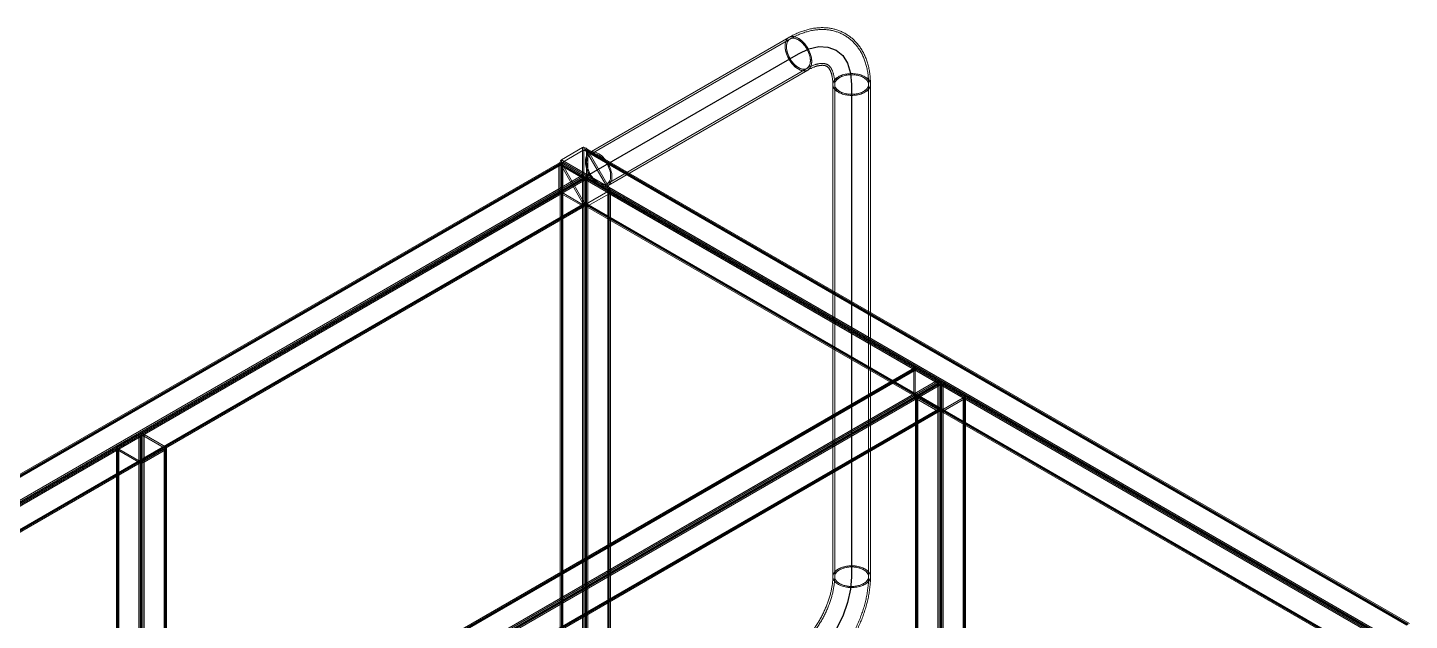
# Model space of a CAD drawing. Header units: millimetres. Extents: x 15 to 415, y 5 to 292.
# Drawn here: x 289.3 to 344.3, y 147.8 to 171.4 of the extents above; entities that cross this region are included whole.
import ezdxf

# ---------------------------------------------------------------- set-up
doc = ezdxf.new("R2010")
doc.units = ezdxf.units.MM

msp = doc.modelspace()

# ---------------------------------------------------------------- linework, layer by layer
at = {"color": 7, "linetype": 'Continuous', "lineweight": 15}
for p, q in [((319.59081, 171.04555), (311.63586, 166.45325)), ((319.62831, 170.98059), (311.67336, 166.3883)), ((312.3483, 165.21913), (320.30326, 169.81143)), ((312.3858, 165.15418), (320.34075, 169.74647)), ((321.3371, 169.171), (321.3371, 149.57402)), ((321.4121, 169.171), (321.4121, 149.57402)), ((322.7621, 149.57402), (322.7621, 169.171)), ((322.8371, 149.57402), (322.8371, 169.171)), ((311.37444, 166.66104), (310.52591, 166.1712)), ((311.42747, 166.56919), (310.57894, 166.07934)), ((344.2549, 147.67955), (311.37444, 166.66104)), ((311.37444, 166.66104), (311.37444, 140.94001)), ((344.20187, 147.64893), (311.42747, 166.56919)), ((311.42747, 166.56919), (311.42747, 140.97063)), ((344.29884, 147.70491), (311.48049, 166.65054)), ((344.22384, 147.66161), (311.4805, 166.56393)), ((344.20187, 147.64892), (311.53354, 166.50795)), ((312.38206, 165.03825), (311.53354, 166.50795)), ((311.53354, 166.50795), (311.53354, 141.03187)), ((344.2549, 147.67953), (311.58657, 166.53856)), ((312.4351, 165.06887), (311.58657, 166.53856)), ((311.58657, 166.53856), (311.58657, 141.06249)), ((310.41984, 165.98749), (276.12516, 146.18959)), ((310.45091, 166.05616), (276.15624, 146.25827)), ((310.47288, 165.95687), (276.1782, 146.15897)), ((310.48841, 165.99121), (276.19373, 146.19331)), ((310.52591, 166.04874), (276.23123, 146.25084)), ((310.52591, 165.9875), (276.23123, 146.1896)), ((310.41984, 165.98749), (310.41984, 165.00764)), ((310.47288, 165.95687), (310.47288, 164.97702)), ((310.48197, 166.07409), (310.48197, 140.4248)), ((343.40637, 147.18971), (310.52591, 166.1712)), ((310.52591, 166.1712), (310.52591, 140.45016)), ((311.37444, 165.55889), (310.52591, 166.04874)), ((311.37444, 165.49765), (310.52591, 165.9875)), ((343.19424, 147.06723), (310.52591, 165.92625)), ((310.52591, 165.92625), (311.37444, 164.45656)), ((310.52591, 165.92625), (310.52591, 140.45018)), ((310.55697, 166.03079), (310.55697, 140.46811)), ((343.35334, 147.15908), (310.57894, 166.07934)), ((310.57894, 166.07934), (310.57894, 140.48079)), ((343.24727, 147.09784), (310.57894, 165.95687)), ((310.57894, 165.95687), (311.42747, 164.48718)), ((310.57894, 165.95687), (310.57894, 140.4808)), ((311.37444, 165.55889), (277.07976, 145.76099)), ((311.37444, 165.49765), (277.07976, 145.69975)), ((311.42747, 165.40579), (277.13279, 145.6079)), ((311.4805, 165.37518), (277.18582, 145.57728)), ((311.42747, 164.42595), (311.42747, 165.40579)), ((311.4805, 164.39533), (311.4805, 165.37518)), ((310.41984, 165.00764), (276.12516, 145.20974)), ((310.47288, 164.97702), (276.1782, 145.17912)), ((310.52591, 164.88517), (276.23123, 145.08727)), ((310.52591, 164.82392), (276.23123, 145.02603)), ((310.52591, 164.88517), (311.37444, 164.39532)), ((310.52591, 164.82392), (311.37444, 164.33408)), ((311.53354, 164.42594), (312.38206, 164.91578)), ((311.58657, 164.33408), (312.4351, 164.82392)), ((343.35334, 147.15891), (312.38206, 165.03825)), ((312.38206, 165.03825), (312.38206, 141.52188)), ((343.24727, 147.09767), (312.38206, 164.91578)), ((312.38206, 164.91578), (312.38206, 141.52189)), ((312.40403, 141.53456), (312.40403, 164.96433)), ((343.40637, 147.18953), (312.4351, 165.06887)), ((312.4351, 165.06887), (312.4351, 141.55249)), ((343.19424, 147.06705), (312.4351, 164.82392)), ((312.4351, 164.82392), (312.4351, 141.55251)), ((312.47903, 141.57787), (312.47903, 164.92103)), ((311.37444, 164.39532), (277.07976, 144.59742)), ((311.37444, 164.33408), (277.07976, 144.53618)), ((277.11725, 144.59371), (311.41193, 164.39161)), ((311.42747, 164.42595), (277.13279, 144.62805)), ((277.15475, 144.52876), (311.44943, 164.32665)), ((311.4805, 164.39533), (277.18582, 144.59743)), ((342.34571, 146.57722), (311.37444, 164.45656)), ((311.37444, 164.45656), (311.37444, 140.94019)), ((342.39875, 146.60784), (311.42747, 164.48718)), ((311.42747, 164.48718), (311.42747, 140.9708)), ((311.48051, 164.43119), (342.37678, 146.59515)), ((311.48051, 164.34458), (342.30178, 146.55185)), ((342.39875, 146.60783), (311.53354, 164.42594)), ((311.53354, 164.42594), (311.53354, 141.03204)), ((342.34571, 146.5772), (311.58657, 164.33408)), ((311.58657, 164.33408), (311.58657, 141.06267)), ((324.56198, 157.8234), (290.2673, 138.02551)), ((324.59305, 157.89208), (290.29837, 138.09418)), ((324.61501, 157.79279), (290.32033, 137.99489)), ((324.63055, 157.82713), (290.33587, 138.02923)), ((324.66804, 157.88465), (290.37336, 138.08676)), ((324.66804, 157.82341), (290.37336, 138.02552)), ((325.51657, 157.39481), (291.22189, 137.59691)), ((324.56198, 157.8234), (324.56198, 156.84356)), ((324.61501, 157.79279), (324.61501, 156.81294)), ((325.51657, 157.39481), (324.66804, 157.88465)), ((325.51657, 157.33357), (324.66804, 157.82341)), ((324.56198, 156.84356), (290.2673, 137.04566)), ((325.51657, 157.33357), (291.22189, 137.53567)), ((325.5696, 157.24171), (291.27493, 137.44382)), ((325.62264, 157.2111), (291.32796, 137.4132)), ((325.51657, 157.27215), (324.66804, 156.7823)), ((324.72108, 156.75169), (325.5696, 157.24153)), ((325.51657, 157.27215), (325.51657, 134.00074)), ((325.5696, 156.26186), (325.5696, 157.24171)), ((325.5696, 157.24153), (325.5696, 133.97012)), ((325.62264, 156.23125), (325.62264, 157.2111)), ((325.67567, 157.24153), (326.5242, 156.75169)), ((325.67567, 157.24153), (325.67567, 133.97012)), ((325.7287, 157.27215), (326.57723, 156.7823)), ((325.7287, 157.27215), (325.7287, 134.00074)), ((324.61501, 156.81294), (290.32033, 137.01504)), ((324.66804, 156.72108), (290.37336, 136.92319)), ((324.66804, 156.65984), (290.37336, 136.86195)), ((324.62411, 156.72107), (324.62411, 133.44966)), ((324.66804, 156.7823), (324.66804, 133.51089)), ((324.66804, 156.72108), (325.51657, 156.23124)), ((325.51657, 156.17), (324.66804, 156.65984)), ((324.66804, 156.65984), (324.66804, 133.38843)), ((324.69911, 156.72107), (324.69911, 133.44966)), ((324.72108, 156.75169), (324.72108, 133.48028)), ((324.72108, 156.69046), (324.72108, 133.41905)), ((325.5696, 156.20061), (324.72108, 156.69046)), ((326.5242, 156.69046), (325.67567, 156.20061)), ((326.57723, 156.65984), (325.7287, 156.17)), ((326.5242, 156.75169), (326.5242, 133.48028)), ((326.5242, 156.69046), (326.5242, 133.41905)), ((326.54617, 133.44966), (326.54617, 156.72107)), ((326.57723, 156.7823), (326.57723, 133.51089)), ((326.57723, 156.65984), (326.57723, 133.38843)), ((326.62117, 133.44966), (326.62117, 156.72107)), ((325.51657, 156.23124), (291.22189, 136.43334)), ((325.51657, 156.17), (291.22189, 136.3721)), ((291.25939, 136.42963), (325.55407, 156.22753)), ((325.5696, 156.26186), (291.27493, 136.46397)), ((291.29689, 136.36468), (325.59157, 156.16257)), ((325.62264, 156.23125), (291.32796, 136.43335)), ((325.51657, 156.17), (325.51657, 132.89859)), ((325.5696, 156.20061), (325.5696, 132.9292)), ((325.67567, 156.20061), (325.67567, 132.9292)), ((325.7287, 156.17), (325.7287, 132.89859)), ((293.69677, 155.23113), (292.84824, 154.74128)), ((292.90127, 154.71067), (293.7498, 155.20051)), ((293.69677, 155.23113), (293.69677, 131.95972)), ((293.7498, 155.20051), (293.7498, 131.9291)), ((293.85587, 155.20051), (293.85587, 131.9291)), ((293.85587, 155.20051), (294.70439, 154.71067)), ((293.9089, 155.23113), (293.9089, 131.95972)), ((293.9089, 155.23113), (294.75743, 154.74128)), ((292.8043, 154.68005), (292.8043, 131.40864)), ((292.84824, 154.74128), (292.84824, 131.46987)), ((292.8793, 154.68005), (292.8793, 131.40864)), ((292.90127, 154.71067), (292.90127, 131.43926)), ((293.7498, 154.15959), (292.90127, 154.64944)), ((292.90127, 154.64944), (292.90127, 131.37803)), ((294.70439, 154.64944), (293.85587, 154.15959)), ((294.70439, 154.71067), (294.70439, 131.43926)), ((294.70439, 154.64944), (294.70439, 131.37803)), ((294.72636, 131.40864), (294.72636, 154.68005)), ((294.75743, 154.74128), (294.75743, 131.46987)), ((294.80136, 131.40864), (294.80136, 154.68005)), ((293.69677, 154.12898), (292.84824, 154.61882)), ((292.84824, 154.61882), (292.84824, 131.34741)), ((293.69677, 154.12898), (293.69677, 130.85757)), ((293.7498, 154.15959), (293.7498, 130.88818)), ((293.85587, 154.15959), (293.85587, 130.88818)), ((294.75743, 154.61882), (293.9089, 154.12898)), ((293.9089, 154.12898), (293.9089, 130.85757)), ((294.75743, 154.61882), (294.75743, 131.34741))]:
    msp.add_line(p, q, dxfattribs=at)
at = {"color": 7, "linetype": 'Continuous'}
for p, q in [((311.4805, 165.49756), (319.96578, 170.39601)), ((322.0871, 169.171), (322.0871, 149.57402)), ((276.12516, 145.08736), (311.4805, 165.49756)), ((311.4805, 165.49756), (311.4805, 141.00134)), ((343.30031, 147.12838), (311.4805, 165.49756)), ((290.2673, 136.92328), (325.62264, 157.33348)), ((325.62264, 157.33348), (325.62264, 132.83726)), ((293.80283, 130.79624), (293.80283, 155.29246))]:
    msp.add_line(p, q, dxfattribs=at)
at = {"color": 7, "linetype": 'Continuous', "lineweight": 15, "flags": 128}
for points in [[(319.43545, 170.70216), (319.4368, 170.74507), (319.44085, 170.7862), (319.44757, 170.82534), (319.45694, 170.8623), (319.46889, 170.89687), (319.48338, 170.9289), (319.50032, 170.95821), (319.51964, 170.98465), (319.54123, 171.0081), (319.56499, 171.02843), (319.59078, 171.04553), (319.61849, 171.05932), (319.64797, 171.06974), (319.67907, 171.07672), (319.71162, 171.08023), (319.74548, 171.08025), (319.78045, 171.07679), (319.81637, 171.06986), (319.85305, 171.0595), (319.89031, 171.04575), (319.92795, 171.0287), (319.96578, 171.00842), (320.00362, 170.98501), (320.04126, 170.95861), (320.07851, 170.92934), (320.11519, 170.89736), (320.15111, 170.86281), (320.18609, 170.82589), (320.21994, 170.78678), (320.2525, 170.74568), (320.2836, 170.70279), (320.31308, 170.65835), (320.34078, 170.61256), (320.36658, 170.56567), (320.39033, 170.51792), (320.41193, 170.46955), (320.43124, 170.4208), (320.44819, 170.37193), (320.46268, 170.32317), (320.47463, 170.27479), (320.48399, 170.22703), (320.49072, 170.18013), (320.49476, 170.13433), (320.49611, 170.08986), (320.49476, 170.04695), (320.49072, 170.00582), (320.48399, 169.96668), (320.47463, 169.92972), (320.46268, 169.89515), (320.44819, 169.86312), (320.43124, 169.83381), (320.41193, 169.80737), (320.39033, 169.78392), (320.36658, 169.76359), (320.34078, 169.74649), (320.31308, 169.7327), (320.2836, 169.72228), (320.2525, 169.7153), (320.21994, 169.71179), (320.18609, 169.71177), (320.15111, 169.71523), (320.11519, 169.72216), (320.07851, 169.73252), (320.04126, 169.74627), (320.00362, 169.76332), (319.96578, 169.7836), (319.92795, 169.80701), (319.89031, 169.83341), (319.85305, 169.86268), (319.81637, 169.89466), (319.78045, 169.92921), (319.74548, 169.96613), (319.71162, 170.00524), (319.67907, 170.04634), (319.64797, 170.08922), (319.61849, 170.13367), (319.59078, 170.17946), (319.56499, 170.22634), (319.54123, 170.2741), (319.51964, 170.32247), (319.50032, 170.37122), (319.48338, 170.42009), (319.46889, 170.46885), (319.45694, 170.51723), (319.44757, 170.56499), (319.44085, 170.61189), (319.4368, 170.65769), (319.43545, 170.70216)], [(320.49611, 170.08986), (320.4933, 170.15445), (320.4849, 170.2216), (320.47099, 170.2906), (320.45173, 170.36072), (320.42732, 170.43121), (320.39802, 170.50133), (320.36413, 170.57033), (320.32602, 170.63748), (320.2841, 170.70208), (320.23879, 170.76343), (320.1906, 170.82088), (320.14002, 170.87384), (320.08759, 170.92172), (320.03388, 170.96404), (319.97944, 171.00033), (319.92486, 171.03022), (319.87071, 171.05338), (319.81756, 171.06958), (319.76599, 171.07863), (319.71654, 171.08045), (319.66973, 171.07502), (319.62606, 171.06238), (319.58599, 171.04269), (319.54994, 171.01614), (319.5183, 170.98301), (319.49141, 170.94366), (319.46954, 170.89851), (319.45294, 170.84803), (319.44177, 170.79276), (319.43616, 170.73328), (319.43616, 170.67023), (319.44177, 170.60427), (319.45294, 170.53611), (319.46954, 170.46645), (319.49141, 170.39606), (319.5183, 170.32566), (319.54994, 170.25601), (319.58599, 170.18784), (319.62606, 170.12187), (319.66973, 170.05882), (319.71654, 169.99934), (319.76599, 169.94406), (319.81756, 169.89357), (319.87071, 169.84841), (319.92486, 169.80906), (319.97944, 169.77592), (320.03388, 169.74936), (320.08759, 169.72966), (320.14002, 169.71701), (320.1906, 169.71157), (320.23879, 169.71338), (320.2841, 169.72243), (320.32602, 169.73861), (320.36413, 169.76177), (320.39802, 169.79165), (320.42732, 169.82793), (320.45173, 169.87024), (320.47099, 169.91812), (320.4849, 169.97106), (320.4933, 170.02851), (320.49611, 170.08986)], [(319.48849, 170.67155), (319.48982, 170.71197), (319.49382, 170.75062), (319.50045, 170.78728), (319.50969, 170.82176), (319.52148, 170.85386), (319.53575, 170.8834), (319.55243, 170.91021), (319.57142, 170.93415), (319.59262, 170.95508), (319.6159, 170.97288), (319.64114, 170.98746), (319.66819, 170.99872), (319.69691, 171.00662), (319.72714, 171.0111), (319.75869, 171.01214), (319.79141, 171.00974), (319.8251, 171.0039), (319.85957, 170.99467), (319.89465, 170.98209), (319.93012, 170.96622), (319.96578, 170.94717), (320.00145, 170.92504), (320.03692, 170.89995), (320.07199, 170.87204), (320.10647, 170.84147), (320.14016, 170.80841), (320.17288, 170.77304), (320.20443, 170.73556), (320.23465, 170.69619), (320.26337, 170.65513), (320.29043, 170.61263), (320.31567, 170.56891), (320.33895, 170.52423), (320.36014, 170.47883), (320.37913, 170.43297), (320.39581, 170.3869), (320.41009, 170.34088), (320.42188, 170.29517), (320.43111, 170.25003), (320.43775, 170.2057), (320.44175, 170.16243), (320.44308, 170.12047), (320.44175, 170.08005), (320.43775, 170.0414), (320.43111, 170.00473), (320.42188, 169.97025), (320.41009, 169.93816), (320.39581, 169.90862), (320.37913, 169.8818), (320.36014, 169.85787), (320.33895, 169.83694), (320.31567, 169.81914), (320.29043, 169.80456), (320.26337, 169.7933), (320.23465, 169.7854), (320.20443, 169.78092), (320.17288, 169.77988), (320.14016, 169.78228), (320.10647, 169.78812), (320.07199, 169.79735), (320.03692, 169.80993), (320.00145, 169.82579), (319.96578, 169.84484), (319.93012, 169.86698), (319.89465, 169.89207), (319.85957, 169.91998), (319.8251, 169.95055), (319.79141, 169.98361), (319.75869, 170.01898), (319.72714, 170.05646), (319.69691, 170.09583), (319.66819, 170.13689), (319.64114, 170.17939), (319.6159, 170.22311), (319.59262, 170.26779), (319.57142, 170.31319), (319.55243, 170.35905), (319.53575, 170.40512), (319.52148, 170.45114), (319.50969, 170.49685), (319.50045, 170.54199), (319.49382, 170.58632), (319.48982, 170.62959), (319.48849, 170.67155)], [(320.44308, 170.12047), (320.44028, 170.18168), (320.43192, 170.2454), (320.4181, 170.31088), (320.39897, 170.37737), (320.37476, 170.44407), (320.34576, 170.51021), (320.3123, 170.57501), (320.27478, 170.63771), (320.23364, 170.69757), (320.18935, 170.75391), (320.14245, 170.80604), (320.09347, 170.85337), (320.043, 170.89534), (319.99162, 170.93145), (319.93994, 170.96128), (319.88857, 170.98449), (319.83809, 171.0008), (319.78912, 171.01002), (319.74221, 171.01203), (319.69793, 171.00683), (319.65679, 170.99447), (319.61927, 170.97508), (319.58581, 170.94891), (319.55681, 170.91626), (319.5326, 170.87751), (319.51347, 170.83311), (319.49965, 170.78359), (319.49128, 170.72952), (319.48849, 170.67155), (319.49128, 170.61034), (319.49965, 170.54662), (319.51347, 170.48114), (319.5326, 170.41465), (319.55681, 170.34795), (319.58581, 170.28181), (319.61927, 170.21701), (319.65679, 170.15431), (319.69793, 170.09444), (319.74221, 170.03811), (319.78912, 169.98598), (319.83809, 169.93865), (319.88857, 169.89668), (319.93994, 169.86057), (319.99162, 169.83074), (320.043, 169.80753), (320.09347, 169.79122), (320.14245, 169.782), (320.18935, 169.77998), (320.23364, 169.78519), (320.27478, 169.79755), (320.3123, 169.81693), (320.34576, 169.84311), (320.37476, 169.87576), (320.39897, 169.91451), (320.4181, 169.95891), (320.43192, 170.00843), (320.44028, 170.0625), (320.44308, 170.12047)], [(322.61743, 169.47715), (322.57825, 169.49821), (322.53656, 169.51761), (322.49258, 169.53523), (322.44654, 169.551), (322.39867, 169.56484), (322.3492, 169.57667), (322.2984, 169.58643), (322.24653, 169.59407), (322.19384, 169.59956), (322.14061, 169.60286), (322.0871, 169.60397), (322.0336, 169.60286), (321.98037, 169.59956), (321.92768, 169.59407), (321.8758, 169.58643), (321.82501, 169.57667), (321.77554, 169.56484), (321.72767, 169.551), (321.68162, 169.53523), (321.63765, 169.51761), (321.59596, 169.49821), (321.55677, 169.47715), (321.52029, 169.45453), (321.4867, 169.43047), (321.45616, 169.40508), (321.42884, 169.3785), (321.40488, 169.35086), (321.38439, 169.32231), (321.36748, 169.29298), (321.35424, 169.26303), (321.34474, 169.23262), (321.33901, 169.20189), (321.3371, 169.171), (321.33901, 169.14011), (321.34474, 169.10938), (321.35424, 169.07897), (321.36748, 169.04902), (321.38439, 169.01969), (321.40488, 168.99114), (321.42884, 168.9635), (321.45616, 168.93692), (321.4867, 168.91153), (321.52029, 168.88747), (321.55677, 168.86485), (321.59596, 168.84379), (321.63765, 168.82439), (321.68162, 168.80677), (321.72767, 168.79099), (321.77554, 168.77716), (321.82501, 168.76533), (321.8758, 168.75557), (321.92768, 168.74793), (321.98037, 168.74244), (322.0336, 168.73914), (322.0871, 168.73803), (322.14061, 168.73914), (322.19384, 168.74244), (322.24653, 168.74793), (322.2984, 168.75557), (322.3492, 168.76533), (322.39867, 168.77716), (322.44654, 168.79099), (322.49258, 168.80677), (322.53656, 168.82439), (322.57825, 168.84379), (322.61743, 168.86485), (322.65392, 168.88747), (322.68751, 168.91153), (322.71804, 168.93692), (322.74536, 168.9635), (322.76933, 168.99114), (322.78982, 169.01969), (322.80672, 169.04902), (322.81996, 169.07897), (322.82947, 169.10938), (322.83519, 169.14011), (322.8371, 169.171), (322.83519, 169.20189), (322.82947, 169.23262), (322.81996, 169.26303), (322.80672, 169.29298), (322.78982, 169.32231), (322.76933, 169.35086), (322.74536, 169.3785), (322.71804, 169.40508), (322.68751, 169.43047), (322.65392, 169.45453), (322.61743, 169.47715)], [(321.55677, 168.86485), (321.48366, 168.9139), (321.42402, 168.96869), (321.37919, 169.028), (321.35018, 169.09051), (321.33763, 169.15481), (321.34182, 169.21948), (321.36266, 169.28306), (321.39968, 169.34414), (321.45206, 169.40135), (321.51863, 169.45342), (321.59789, 169.49918), (321.68808, 169.5376), (321.78718, 169.56784), (321.89299, 169.58921), (322.00313, 169.60124), (322.11515, 169.60366), (322.22654, 169.59642), (322.33481, 169.57967), (322.43756, 169.55379), (322.53247, 169.51936), (322.61743, 169.47715), (322.69055, 169.4281), (322.75019, 169.37331), (322.79502, 169.314), (322.82403, 169.25149), (322.83658, 169.18719), (322.83239, 169.12252), (322.81155, 169.05894), (322.77453, 168.99786), (322.72215, 168.94065), (322.65558, 168.88858), (322.57632, 168.84282), (322.48613, 168.8044), (322.38702, 168.77416), (322.28122, 168.75279), (322.17108, 168.74076), (322.05906, 168.73834), (321.94767, 168.74558), (321.83939, 168.76233), (321.73665, 168.78821), (321.64174, 168.82264), (321.55677, 168.86485)], [(321.60981, 168.89546), (321.54102, 168.94196), (321.48567, 168.99409), (321.44514, 169.05058), (321.42041, 169.11004), (321.4121, 169.171), (321.42041, 169.23196), (321.44514, 169.29141), (321.48567, 169.34791), (321.54102, 169.40004), (321.60981, 169.44654), (321.69035, 169.48625), (321.78066, 169.5182), (321.87852, 169.5416), (321.98151, 169.55587), (322.0871, 169.56067), (322.1927, 169.55587), (322.29569, 169.5416), (322.39355, 169.5182), (322.48386, 169.48625), (322.5644, 169.44654), (322.63319, 169.40004), (322.68853, 169.34791), (322.72907, 169.29141), (322.75379, 169.23196), (322.7621, 169.171), (322.75379, 169.11004), (322.72907, 169.05058), (322.68853, 168.99409), (322.63319, 168.94196), (322.5644, 168.89546), (322.48386, 168.85575), (322.39355, 168.8238), (322.29569, 168.8004), (322.1927, 168.78613), (322.0871, 168.78133), (321.98151, 168.78613), (321.87852, 168.8004), (321.78066, 168.8238), (321.69035, 168.85575), (321.60981, 168.89546)], [(322.5644, 169.44654), (322.5274, 169.46636), (322.48793, 169.48453), (322.44623, 169.50094), (322.40251, 169.51551), (322.35703, 169.52816), (322.31004, 169.5388), (322.26181, 169.54739), (322.21259, 169.55388), (322.16268, 169.55822), (322.11234, 169.5604), (322.06186, 169.5604), (322.01153, 169.55822), (321.96161, 169.55388), (321.9124, 169.54739), (321.86417, 169.5388), (321.81718, 169.52816), (321.7717, 169.51551), (321.72798, 169.50094), (321.68628, 169.48453), (321.64681, 169.46636), (321.60981, 169.44654), (321.57547, 169.42518), (321.544, 169.40239), (321.51557, 169.37832), (321.49033, 169.35308), (321.46842, 169.32682), (321.44998, 169.2997), (321.4351, 169.27185), (321.42387, 169.24344), (321.41635, 169.21463), (321.41258, 169.18557), (321.41258, 169.15643), (321.41635, 169.12737), (321.42387, 169.09856), (321.4351, 169.07015), (321.44998, 169.0423), (321.46842, 169.01517), (321.49033, 168.98892), (321.51557, 168.96368), (321.544, 168.93961), (321.57547, 168.91682), (321.60981, 168.89546), (321.64681, 168.87564), (321.68628, 168.85747), (321.72798, 168.84106), (321.7717, 168.82649), (321.81718, 168.81384), (321.86417, 168.8032), (321.9124, 168.79461), (321.96161, 168.78812), (322.01153, 168.78378), (322.06186, 168.7816), (322.11234, 168.7816), (322.16268, 168.78378), (322.21259, 168.78812), (322.26181, 168.79461), (322.31004, 168.8032), (322.35703, 168.81384), (322.40251, 168.82649), (322.44623, 168.84106), (322.48793, 168.85747), (322.5274, 168.87564), (322.5644, 168.89546), (322.59873, 168.91682), (322.63021, 168.93961), (322.65864, 168.96368), (322.68388, 168.98892), (322.70578, 169.01517), (322.72423, 169.0423), (322.7391, 169.07015), (322.75034, 169.09856), (322.75786, 169.12737), (322.76163, 169.15643), (322.76163, 169.18557), (322.75786, 169.21463), (322.75034, 169.24344), (322.7391, 169.27185), (322.72423, 169.2997), (322.70578, 169.32682), (322.68388, 169.35308), (322.65864, 169.37832), (322.63021, 169.40239), (322.59873, 169.42518), (322.5644, 169.44654)], [(312.54116, 165.49756), (312.53835, 165.56215), (312.52995, 165.6293), (312.51604, 165.6983), (312.49678, 165.76842), (312.47237, 165.83891), (312.44307, 165.90903), (312.40918, 165.97803), (312.37107, 166.04519), (312.32914, 166.10978), (312.28384, 166.17113), (312.23565, 166.22859), (312.18507, 166.28154), (312.13264, 166.32943), (312.07893, 166.37174), (312.02449, 166.40803), (311.9699, 166.43792), (311.91575, 166.46108), (311.86261, 166.47728), (311.81104, 166.48634), (311.76159, 166.48816), (311.71478, 166.48272), (311.67111, 166.47009), (311.63104, 166.45039), (311.59499, 166.42384), (311.56335, 166.39071), (311.53646, 166.35137), (311.51459, 166.30621), (311.49799, 166.25573), (311.48682, 166.20046), (311.48121, 166.14099), (311.48121, 166.07794), (311.48682, 166.01198), (311.49799, 165.94381), (311.51459, 165.87416), (311.53646, 165.80376), (311.56335, 165.73336), (311.59499, 165.66371), (311.63104, 165.59554), (311.67111, 165.52958), (311.71478, 165.46652), (311.76159, 165.40704), (311.81104, 165.35176), (311.86261, 165.30128), (311.91575, 165.25612), (311.9699, 165.21676), (312.02449, 165.18363), (312.07893, 165.15707), (312.13264, 165.13736), (312.18507, 165.12472), (312.23565, 165.11927), (312.28384, 165.12108), (312.32914, 165.13013), (312.37107, 165.14632), (312.40918, 165.16947), (312.44307, 165.19935), (312.47237, 165.23563), (312.49678, 165.27794), (312.51604, 165.32582), (312.52995, 165.37877), (312.53835, 165.43622), (312.54116, 165.49756)], [(312.48813, 165.52818), (312.48533, 165.58938), (312.47697, 165.6531), (312.46314, 165.71859), (312.44402, 165.78507), (312.41981, 165.85177), (312.39081, 165.91791), (312.35735, 165.98271), (312.31983, 166.04541), (312.27869, 166.10528), (312.2344, 166.16161), (312.1875, 166.21375), (312.13852, 166.26107), (312.08805, 166.30304), (312.03667, 166.33915), (311.98499, 166.36899), (311.93361, 166.3922), (311.88314, 166.4085), (311.83417, 166.41772), (311.78726, 166.41974), (311.74298, 166.41454), (311.70184, 166.40217), (311.66432, 166.38279), (311.63086, 166.35662), (311.60186, 166.32397), (311.57765, 166.28521), (311.55852, 166.24082), (311.54469, 166.19129), (311.53633, 166.13723), (311.53354, 166.07925), (311.53633, 166.01805), (311.54469, 165.95433), (311.55852, 165.88884), (311.57765, 165.82236), (311.60186, 165.75566), (311.63086, 165.68952), (311.66432, 165.62472), (311.70184, 165.56202), (311.74298, 165.50215), (311.78726, 165.44582), (311.83417, 165.39368), (311.88314, 165.34635), (311.93361, 165.30439), (311.98499, 165.26827), (312.03667, 165.23844), (312.08805, 165.21523), (312.13852, 165.19892), (312.1875, 165.18971), (312.2344, 165.18769), (312.27869, 165.19289), (312.31983, 165.20526), (312.35735, 165.22464), (312.39081, 165.25081), (312.41981, 165.28346), (312.44402, 165.32221), (312.46314, 165.36661), (312.47697, 165.41613), (312.48533, 165.4702), (312.48813, 165.52818)], [(321.55677, 149.26787), (321.52029, 149.29049), (321.4867, 149.31455), (321.45616, 149.33994), (321.42884, 149.36652), (321.40488, 149.39416), (321.38439, 149.42271), (321.36748, 149.45204), (321.35424, 149.48199), (321.34474, 149.5124), (321.33901, 149.54313), (321.3371, 149.57402), (321.33901, 149.60491), (321.34474, 149.63564), (321.35424, 149.66605), (321.36748, 149.696), (321.38439, 149.72533), (321.40488, 149.75388), (321.42884, 149.78152), (321.45616, 149.8081), (321.4867, 149.83349), (321.52029, 149.85755), (321.55677, 149.88017), (321.59596, 149.90123), (321.63765, 149.92063), (321.68162, 149.93825), (321.72767, 149.95402), (321.77554, 149.96786), (321.82501, 149.97969), (321.8758, 149.98945), (321.92768, 149.99709), (321.98037, 150.00258), (322.0336, 150.00588), (322.0871, 150.00699), (322.14061, 150.00588), (322.19384, 150.00258), (322.24653, 149.99709), (322.2984, 149.98945), (322.3492, 149.97969), (322.39867, 149.96786), (322.44654, 149.95402), (322.49258, 149.93825), (322.53656, 149.92063), (322.57825, 149.90123), (322.61743, 149.88017), (322.65392, 149.85755), (322.68751, 149.83349), (322.71804, 149.8081), (322.74536, 149.78152), (322.76933, 149.75388), (322.78982, 149.72533), (322.80672, 149.696), (322.81996, 149.66605), (322.82947, 149.63564), (322.83519, 149.60491), (322.8371, 149.57402), (322.83519, 149.54313), (322.82947, 149.5124), (322.81996, 149.48199), (322.80672, 149.45204), (322.78982, 149.42271), (322.76933, 149.39416), (322.74536, 149.36652), (322.71804, 149.33994), (322.68751, 149.31455), (322.65392, 149.29049), (322.61743, 149.26787), (322.57825, 149.24681), (322.53656, 149.22741), (322.49258, 149.20979), (322.44654, 149.19401), (322.39867, 149.18018), (322.3492, 149.16835), (322.2984, 149.15859), (322.24653, 149.15095), (322.19384, 149.14546), (322.14061, 149.14216), (322.0871, 149.14105), (322.0336, 149.14216), (321.98037, 149.14546), (321.92768, 149.15095), (321.8758, 149.15859), (321.82501, 149.16835), (321.77554, 149.18018), (321.72767, 149.19401), (321.68162, 149.20979), (321.63765, 149.22741), (321.59596, 149.24681), (321.55677, 149.26787)], [(322.61743, 149.88017), (322.53247, 149.92238), (322.43756, 149.95681), (322.33481, 149.98269), (322.22654, 149.99944), (322.11515, 150.00668), (322.00313, 150.00426), (321.89299, 149.99223), (321.78718, 149.97086), (321.68808, 149.94062), (321.59789, 149.9022), (321.51863, 149.85644), (321.45206, 149.80437), (321.39968, 149.74716), (321.36266, 149.68608), (321.34182, 149.6225), (321.33763, 149.55783), (321.35018, 149.49353), (321.37919, 149.43102), (321.42402, 149.37171), (321.48366, 149.31692), (321.55677, 149.26787), (321.64174, 149.22566), (321.73665, 149.19123), (321.83939, 149.16535), (321.94767, 149.1486), (322.05906, 149.14136), (322.17108, 149.14378), (322.28122, 149.15581), (322.38702, 149.17718), (322.48613, 149.20742), (322.57632, 149.24584), (322.65558, 149.2916), (322.72215, 149.34367), (322.77453, 149.40088), (322.81155, 149.46196), (322.83239, 149.52554), (322.83658, 149.59021), (322.82403, 149.65451), (322.79502, 149.71702), (322.75019, 149.77633), (322.69055, 149.83112), (322.61743, 149.88017)], [(322.5644, 149.84956), (322.48386, 149.88927), (322.39355, 149.92122), (322.29569, 149.94462), (322.1927, 149.95889), (322.0871, 149.96369), (321.98151, 149.95889), (321.87852, 149.94462), (321.78066, 149.92122), (321.69035, 149.88927), (321.60981, 149.84956), (321.54102, 149.80306), (321.48567, 149.75093), (321.44514, 149.69443), (321.42041, 149.63498), (321.4121, 149.57402), (321.42041, 149.51306), (321.44514, 149.45361), (321.48567, 149.39711), (321.54102, 149.34498), (321.60981, 149.29848), (321.69035, 149.25877), (321.78066, 149.22682), (321.87852, 149.20342), (321.98151, 149.18915), (322.0871, 149.18435), (322.1927, 149.18915), (322.29569, 149.20342), (322.39355, 149.22682), (322.48386, 149.25877), (322.5644, 149.29848), (322.63319, 149.34498), (322.68853, 149.39711), (322.72907, 149.45361), (322.75379, 149.51306), (322.7621, 149.57402), (322.75379, 149.63498), (322.72907, 149.69443), (322.68853, 149.75093), (322.63319, 149.80306), (322.5644, 149.84956)], [(321.60981, 149.29848), (321.57547, 149.31984), (321.544, 149.34263), (321.51557, 149.3667), (321.49033, 149.39194), (321.46842, 149.41819), (321.44998, 149.44532), (321.4351, 149.47317), (321.42387, 149.50158), (321.41635, 149.53039), (321.41258, 149.55945), (321.41258, 149.58859), (321.41635, 149.61765), (321.42387, 149.64646), (321.4351, 149.67487), (321.44998, 149.70272), (321.46842, 149.72985), (321.49033, 149.7561), (321.51557, 149.78134), (321.544, 149.80541), (321.57547, 149.8282), (321.60981, 149.84956), (321.64681, 149.86938), (321.68628, 149.88755), (321.72798, 149.90396), (321.7717, 149.91853), (321.81718, 149.93118), (321.86417, 149.94182), (321.9124, 149.95041), (321.96161, 149.9569), (322.01153, 149.96124), (322.06186, 149.96342), (322.11234, 149.96342), (322.16268, 149.96124), (322.21259, 149.9569), (322.26181, 149.95041), (322.31004, 149.94182), (322.35703, 149.93118), (322.40251, 149.91853), (322.44623, 149.90396), (322.48793, 149.88755), (322.5274, 149.86938), (322.5644, 149.84956), (322.59873, 149.8282), (322.63021, 149.80541), (322.65864, 149.78134), (322.68388, 149.7561), (322.70578, 149.72985), (322.72423, 149.70272), (322.7391, 149.67487), (322.75034, 149.64646), (322.75786, 149.61765), (322.76163, 149.58859), (322.76163, 149.55945), (322.75786, 149.53039), (322.75034, 149.50158), (322.7391, 149.47317), (322.72423, 149.44532), (322.70578, 149.41819), (322.68388, 149.39194), (322.65864, 149.3667), (322.63021, 149.34263), (322.59873, 149.31984), (322.5644, 149.29848), (322.5274, 149.27866), (322.48793, 149.26049), (322.44623, 149.24408), (322.40251, 149.22951), (322.35703, 149.21686), (322.31004, 149.20622), (322.26181, 149.19763), (322.21259, 149.19114), (322.16268, 149.1868), (322.11234, 149.18462), (322.06186, 149.18462), (322.01153, 149.1868), (321.96161, 149.19114), (321.9124, 149.19763), (321.86417, 149.20622), (321.81718, 149.21686), (321.7717, 149.22951), (321.72798, 149.24408), (321.68628, 149.26049), (321.64681, 149.27866), (321.60981, 149.29848)]]:
    msp.add_lwpolyline(points, dxfattribs=at)
at = {"color": 7, "linetype": 'Continuous', "flags": 128}
for points in [[(319.96578, 170.39601), (320.37963, 170.58785), (320.77758, 170.67818), (321.14433, 170.66353), (321.46578, 170.54446), (321.7296, 170.32555), (321.92563, 170.01521), (322.04634, 169.62537), (322.0871, 169.171)], [(322.0871, 149.57402), (322.04634, 149.07259), (321.92563, 148.54337), (321.7296, 148.0067), (321.46578, 147.48319), (321.14433, 146.99298), (320.77758, 146.55489), (320.37963, 146.18576), (319.96578, 145.89979)]]:
    msp.add_lwpolyline(points, dxfattribs=at)
at = {"color": 7, "linetype": 'Continuous', "lineweight": 15}
for centre, radius, start, end in [((310.4845, 165.99797), 0.06551, 50.796715, 189.214037), ((310.50521, 165.96211), 0.03275, 50.796715, 189.214037), ((311.25022, 165.3647), 0.23052, 2.605478, 57.394522), ((311.31233, 165.40056), 0.11526, 2.605478, 57.394522), ((310.65012, 165.01812), 0.23052, 182.605478, 237.394522), ((310.58802, 164.98226), 0.11526, 182.605478, 237.394522), ((311.39514, 164.4207), 0.03275, 230.796715, 9.214037), ((311.41584, 164.38484), 0.06551, 230.796715, 9.214037), ((324.62664, 157.83389), 0.06551, 50.796715, 189.214037), ((324.64734, 157.79803), 0.03275, 50.796715, 189.214037), ((325.39236, 157.20062), 0.23052, 2.605478, 57.394522), ((324.79226, 156.85403), 0.23052, 182.605478, 237.394522), ((325.45446, 157.23647), 0.11526, 2.605478, 57.394522), ((325.62264, 157.06744), 0.23055, 62.609672, 117.390328), ((325.62264, 157.13918), 0.11528, 62.609672, 117.390328), ((324.73015, 156.81818), 0.11526, 182.605478, 237.394522), ((324.69128, 156.72107), 0.06549, 110.783421, 249.216579), ((324.7327, 156.72107), 0.03275, 110.783421, 249.216579), ((326.51258, 156.72107), 0.03275, 290.783421, 69.216579), ((326.55399, 156.72107), 0.06549, 290.783421, 69.216579), ((325.53727, 156.25662), 0.03275, 230.796715, 9.214037), ((325.55798, 156.22076), 0.06551, 230.796715, 9.214037), ((325.62264, 156.37471), 0.23055, 242.609672, 297.390328), ((325.62264, 156.30297), 0.11528, 242.609672, 297.390328), ((293.80283, 155.02642), 0.23055, 62.609672, 117.390328), ((293.80283, 155.09816), 0.11528, 62.609672, 117.390328), ((292.87148, 154.68005), 0.06549, 110.783421, 249.216579), ((292.91289, 154.68005), 0.03275, 110.783421, 249.216579), ((294.69277, 154.68005), 0.03275, 290.783421, 69.216579), ((294.73419, 154.68005), 0.06549, 290.783421, 69.216579), ((293.80283, 154.33369), 0.23055, 242.609672, 297.390328), ((293.80283, 154.26195), 0.11528, 242.609672, 297.390328)]:
    msp.add_arc(centre, radius, start, end, dxfattribs=at)
for centre, major_axis, start_param, end_param in [((311.4805, 166.47733), (-0.10607, 0.18371), 4.71234835, 6.28314468), ((311.4805, 166.47733), (-0.10607, 0.18371), 4.71234835, 6.28314468), ((311.4805, 166.47733), (-0.05304, 0.09185), 4.71234835, 6.28314468), ((311.4805, 166.47733), (-0.05304, 0.09185), 4.71234835, 6.28314468), ((310.63197, 165.98749), (-0.10607, 0.18371), 6.28314468, 7.853941), ((310.63197, 165.98749), (-0.10607, 0.18371), 6.28314468, 7.853941), ((310.63197, 165.98749), (-0.05304, 0.09185), 6.28314468, 7.853941), ((310.63197, 165.98749), (-0.05304, 0.09185), 6.28314468, 7.853941), ((312.32903, 165.00764), (-0.05304, 0.09185), 3.14155202, 4.71234835), ((312.32903, 165.00764), (-0.05304, 0.09185), 3.14155202, 4.71234835), ((312.32903, 165.00764), (-0.10607, 0.18371), 3.14155202, 4.71234835), ((312.32903, 165.00764), (-0.10607, 0.18371), 3.14155202, 4.71234835), ((311.4805, 164.51779), (-0.10607, 0.18371), 1.57075569, 3.14155202), ((311.4805, 164.51779), (-0.10607, 0.18371), 1.57075569, 3.14155202), ((311.4805, 164.51779), (-0.05304, 0.09185), 1.57075569, 3.14155202), ((311.4805, 164.51779), (-0.05304, 0.09185), 1.57075569, 3.14155202)]:
    msp.add_ellipse(centre, major_axis=major_axis, ratio=0.57733463, start_param=start_param, end_param=end_param, dxfattribs=at)
for points, knots in [([(322.8371, 169.171), (322.83702, 169.18927), (322.83678, 169.24108), (322.83416, 169.32568), (322.82832, 169.42439), (322.81954, 169.52191), (322.80785, 169.61808), (322.79322, 169.71277), (322.77567, 169.80585), (322.75519, 169.89717), (322.73183, 169.98661), (322.70559, 170.07403), (322.67654, 170.15931), (322.64472, 170.24233), (322.61019, 170.323), (322.57301, 170.40121), (322.53326, 170.47689), (322.491, 170.54998), (322.44632, 170.6204), (322.39927, 170.68812), (322.34995, 170.75308), (322.29842, 170.81526), (322.24475, 170.87462), (322.18903, 170.93113), (322.13131, 170.98477), (322.07167, 171.03551), (322.01018, 171.08334), (321.94691, 171.12822), (321.88192, 171.17014), (321.81527, 171.20908), (321.74704, 171.24501), (321.6773, 171.2779), (321.60611, 171.30775), (321.53354, 171.33451), (321.45963, 171.35819), (321.38445, 171.37876), (321.30804, 171.39619), (321.23045, 171.41048), (321.15173, 171.42158), (321.07193, 171.42949), (320.9911, 171.43417), (320.90927, 171.4356), (320.82652, 171.43375), (320.74288, 171.4286), (320.65843, 171.42013), (320.57322, 171.40831), (320.48735, 171.39313), (320.40088, 171.37458), (320.31392, 171.35265), (320.22656, 171.32736), (320.13891, 171.29873), (320.05107, 171.26677), (319.96317, 171.23154), (319.87532, 171.19307), (319.78763, 171.15143), (319.70021, 171.10666), (319.63469, 171.07074), (319.59831, 171.04985), (319.59081, 171.04555)], [0, 0, 0, 0, 0.01071859, 0.03038527, 0.05005652, 0.06970414, 0.08931423, 0.10887156, 0.12835987, 0.14776232, 0.1670621, 0.18624309, 0.20529044, 0.22419129, 0.24293519, 0.26151455, 0.27992483, 0.29816458, 0.31623537, 0.33414157, 0.35189009, 0.36949002, 0.38695232, 0.40428948, 0.42151521, 0.4386442, 0.45569185, 0.47267414, 0.4896074, 0.50650824, 0.52339343, 0.54027487, 0.55716872, 0.57409169, 0.59106029, 0.60809064, 0.62519843, 0.64239871, 0.65970569, 0.67713255, 0.69469119, 0.71239191, 0.73024319, 0.74825133, 0.76642024, 0.78475119, 0.80324266, 0.8218903, 0.84068698, 0.85962307, 0.87868671, 0.8978643, 0.91714105, 0.93650155, 0.95593035, 0.97541246, 0.99493379, 1, 1, 1, 1]), ([(322.7621, 169.171), (322.76202, 169.18889), (322.76179, 169.23975), (322.7592, 169.32283), (322.75345, 169.4198), (322.74479, 169.51555), (322.73326, 169.60995), (322.71882, 169.70285), (322.7015, 169.79412), (322.68129, 169.88364), (322.65822, 169.97127), (322.63232, 170.05687), (322.60363, 170.14033), (322.5722, 170.22154), (322.53809, 170.30038), (322.50136, 170.37676), (322.46207, 170.4506), (322.42031, 170.52184), (322.37615, 170.5904), (322.32965, 170.65624), (322.28091, 170.71931), (322.22998, 170.77959), (322.17695, 170.83703), (322.12189, 170.89161), (322.06487, 170.9433), (322.00595, 170.99209), (321.94521, 171.03794), (321.88271, 171.08085), (321.81852, 171.12078), (321.7527, 171.15772), (321.68532, 171.19165), (321.61645, 171.22254), (321.54616, 171.25037), (321.47448, 171.27512), (321.40149, 171.29677), (321.32723, 171.31531), (321.25175, 171.33071), (321.17509, 171.34295), (321.09731, 171.35201), (321.01845, 171.35785), (320.93856, 171.36046), (320.85769, 171.3598), (320.77591, 171.35586), (320.69326, 171.3486), (320.60982, 171.33801), (320.52568, 171.32407), (320.4409, 171.30678), (320.35559, 171.28613), (320.26984, 171.26212), (320.18376, 171.23478), (320.09747, 171.20413), (320.01106, 171.17021), (319.92467, 171.13307), (319.83839, 171.09277), (319.75234, 171.04934), (319.68235, 171.01151), (319.64111, 170.98792), (319.62831, 170.98059)], [0, 0, 0, 0, 0.01077637, 0.03063991, 0.05050929, 0.07035874, 0.09017522, 0.10994424, 0.12965014, 0.14927652, 0.16880672, 0.18822452, 0.20751471, 0.22666383, 0.24566067, 0.26449677, 0.2831667, 0.30166819, 0.32000212, 0.33817236, 0.35618551, 0.3740506, 0.39177871, 0.40938268, 0.42687676, 0.4442763, 0.46159752, 0.47885729, 0.49607292, 0.51326199, 0.53044068, 0.54762248, 0.5648251, 0.58206608, 0.59936254, 0.61673113, 0.63418776, 0.65174743, 0.66942399, 0.68722989, 0.70517584, 0.72327056, 0.74152049, 0.75992949, 0.77849867, 0.79722627, 0.81610762, 0.83513529, 0.85429933, 0.87358764, 0.89298652, 0.91248117, 0.93205633, 0.9516968, 0.97138796, 0.99111615, 1, 1, 1, 1]), ([(320.30326, 169.81143), (320.31276, 169.81685), (320.34036, 169.83262), (320.3854, 169.85674), (320.4379, 169.88291), (320.48919, 169.90644), (320.53916, 169.92739), (320.58771, 169.94581), (320.63472, 169.96173), (320.68011, 169.97524), (320.72377, 169.9864), (320.76565, 169.99531), (320.80568, 170.00205), (320.84384, 170.00674), (320.88009, 170.00947), (320.91446, 170.01035), (320.947, 170.00949), (320.97777, 170.00696), (321.00694, 170.00282), (321.03473, 169.99707), (321.06144, 169.98963), (321.08755, 169.98022), (321.11364, 169.96836), (321.13904, 169.95395), (321.16303, 169.93727), (321.18492, 169.91913), (321.20502, 169.89972), (321.22391, 169.87881), (321.24249, 169.85543), (321.26085, 169.82919), (321.27896, 169.79971), (321.29616, 169.76791), (321.31246, 169.73369), (321.32781, 169.69698), (321.34217, 169.65774), (321.35545, 169.61592), (321.36757, 169.57153), (321.37843, 169.52459), (321.38795, 169.47511), (321.39603, 169.42315), (321.40259, 169.36875), (321.40754, 169.31201), (321.41079, 169.25296), (321.412, 169.20555), (321.41208, 169.17783), (321.4121, 169.171)], [0, 0, 0, 0, 0.01140961, 0.03313572, 0.05481135, 0.07644577, 0.09805074, 0.11964153, 0.14123426, 0.16284844, 0.18451283, 0.20626344, 0.22814516, 0.25021409, 0.27254056, 0.29521342, 0.3183461, 0.34208558, 0.36662594, 0.39222926, 0.41925758, 0.4482169, 0.47978352, 0.51459533, 0.54772286, 0.57758236, 0.60498087, 0.63058458, 0.6548662, 0.68057304, 0.7051494, 0.72887624, 0.75198343, 0.7746357, 0.79695462, 0.81903211, 0.8409389, 0.86273003, 0.88444866, 0.90612874, 0.92779694, 0.94946952, 0.97116214, 0.99288835, 1, 1, 1, 1]), ([(320.34075, 169.74647), (320.34992, 169.75171), (320.37652, 169.7669), (320.4198, 169.79008), (320.4701, 169.81516), (320.51906, 169.83763), (320.56658, 169.85756), (320.61254, 169.87501), (320.65682, 169.89004), (320.69934, 169.90272), (320.74, 169.91315), (320.77871, 169.92142), (320.81543, 169.92765), (320.85011, 169.93196), (320.88272, 169.93447), (320.91327, 169.93531), (320.9418, 169.93462), (320.96838, 169.9325), (320.99315, 169.92904), (321.01632, 169.92431), (321.03821, 169.91825), (321.05936, 169.91065), (321.08056, 169.90097), (321.10112, 169.88912), (321.12058, 169.87521), (321.13829, 169.86008), (321.15466, 169.84378), (321.1703, 169.82593), (321.18596, 169.80562), (321.2017, 169.78245), (321.21748, 169.75603), (321.23264, 169.72719), (321.24714, 169.69584), (321.26093, 169.6619), (321.27392, 169.62532), (321.28599, 169.58609), (321.29705, 169.54421), (321.30699, 169.49968), (321.31569, 169.45255), (321.32307, 169.40285), (321.32902, 169.35064), (321.33344, 169.29601), (321.3362, 169.24001), (321.33706, 169.19785), (321.3371, 169.17488), (321.3371, 169.171)], [0, 0, 0, 0, 0.01137387, 0.03299175, 0.05455235, 0.07606442, 0.09754056, 0.11899711, 0.14045311, 0.16192764, 0.18345145, 0.20506295, 0.22681009, 0.24875279, 0.27096639, 0.29354647, 0.31661605, 0.34033663, 0.36492587, 0.3906875, 0.41806438, 0.44773594, 0.48078746, 0.51879108, 0.55374478, 0.58412758, 0.61165648, 0.63722145, 0.66138739, 0.68695876, 0.71135611, 0.73488714, 0.75779446, 0.78024876, 0.80237475, 0.8242662, 0.845995, 0.86761704, 0.88917606, 0.91070644, 0.93223399, 0.95377424, 0.97534496, 0.99583142, 1, 1, 1, 1]), ([(321.3371, 149.57402), (321.33705, 149.56334), (321.33691, 149.53228), (321.3353, 149.47929), (321.33161, 149.4145), (321.32598, 149.3478), (321.31841, 149.27934), (321.30883, 149.20924), (321.29722, 149.13761), (321.28357, 149.06459), (321.26786, 148.99031), (321.25007, 148.91492), (321.23021, 148.83853), (321.20828, 148.7613), (321.18429, 148.68335), (321.15827, 148.60484), (321.13023, 148.52591), (321.1002, 148.44668), (321.06823, 148.36731), (321.03434, 148.28793), (320.99859, 148.20868), (320.96103, 148.12971), (320.92171, 148.05114), (320.88069, 147.97311), (320.83804, 147.89575), (320.79383, 147.8192), (320.74813, 147.74359), (320.70101, 147.66904), (320.65258, 147.59568), (320.6029, 147.52363), (320.55207, 147.45301), (320.50019, 147.38393), (320.44734, 147.3165), (320.39364, 147.25083), (320.33919, 147.18701), (320.28409, 147.12516), (320.22845, 147.06536), (320.17239, 147.00769), (320.11603, 146.95225), (320.05948, 146.8991), (320.00286, 146.84831), (319.94631, 146.79995), (319.88993, 146.75408), (319.83387, 146.71074), (319.77825, 146.66997), (319.72319, 146.63179), (319.66885, 146.59627), (319.6248, 146.56913), (319.59899, 146.55409), (319.59081, 146.54932)], [0, 0, 0, 0, 0.011076168, 0.032202915, 0.053384805, 0.074633733, 0.095951714, 0.11733944, 0.138796513, 0.160321645, 0.181912824, 0.203567458, 0.225282487, 0.247054479, 0.268879715, 0.290754248, 0.312673957, 0.334634594, 0.356631813, 0.378661199, 0.400718289, 0.422798585, 0.44489757, 0.467010711, 0.48913347, 0.5112613, 0.53338964, 0.555512445, 0.577625169, 0.599723272, 0.621802221, 0.643857493, 0.665884586, 0.687879025, 0.709836378, 0.731752272, 0.753622421, 0.775442654, 0.797208952, 0.8189175, 0.840564745, 0.862147468, 0.883662872, 0.905108688, 0.926483301, 0.947785906, 0.969016679, 0.990177, 1, 1, 1, 1]), ([(321.4121, 149.57402), (321.41205, 149.56296), (321.4119, 149.53075), (321.41023, 149.47592), (321.40642, 149.40899), (321.40061, 149.34023), (321.3928, 149.26978), (321.38295, 149.19777), (321.37104, 149.12431), (321.35705, 149.04953), (321.34097, 148.97356), (321.32279, 148.89653), (321.30251, 148.81857), (321.28015, 148.73983), (321.25571, 148.66043), (321.22921, 148.58051), (321.20069, 148.5002), (321.17017, 148.41965), (321.13768, 148.33899), (321.10328, 148.25836), (321.06699, 148.17789), (321.02888, 148.09771), (320.98899, 148.01797), (320.94739, 147.93878), (320.90415, 147.86028), (320.85932, 147.7826), (320.81298, 147.70586), (320.76521, 147.63019), (320.71609, 147.55571), (320.6657, 147.48254), (320.61413, 147.41079), (320.56147, 147.34058), (320.50781, 147.27201), (320.45325, 147.20519), (320.3979, 147.14022), (320.34185, 147.07719), (320.28521, 147.0162), (320.22809, 146.95733), (320.17061, 146.90067), (320.11287, 146.84629), (320.05499, 146.79426), (319.9971, 146.74465), (319.9393, 146.69751), (319.88174, 146.65289), (319.82452, 146.61084), (319.76777, 146.57138), (319.71163, 146.53458), (319.66519, 146.50588), (319.63761, 146.48979), (319.62831, 146.48437)], [0, 0, 0, 0, 0.01108937, 0.03227449, 0.05350798, 0.07479931, 0.09615051, 0.1175624, 0.13903477, 0.16056663, 0.18215628, 0.2038015, 0.22549967, 0.24724779, 0.26904263, 0.29088074, 0.3127585, 0.3346722, 0.35661803, 0.37859211, 0.40059054, 0.42260935, 0.4446446, 0.4666923, 0.48874846, 0.51080911, 0.53287024, 0.55492654, 0.57697402, 0.59900867, 0.62102653, 0.64302361, 0.66499595, 0.68693962, 0.70885071, 0.73072536, 0.75255981, 0.77435037, 0.7960935, 0.81778582, 0.8394242, 0.8610058, 0.88252814, 0.90398924, 0.92538767, 0.94672277, 0.96799473, 0.98920486, 1, 1, 1, 1]), ([(320.30326, 145.3152), (320.31873, 145.32423), (320.36266, 145.34986), (320.43457, 145.39431), (320.51874, 145.44936), (320.60219, 145.50715), (320.68486, 145.56756), (320.76669, 145.63054), (320.84761, 145.69598), (320.92755, 145.76382), (321.00647, 145.83397), (321.08429, 145.90636), (321.16098, 145.98091), (321.23647, 146.05755), (321.31072, 146.13619), (321.38367, 146.21677), (321.45528, 146.2992), (321.52548, 146.38341), (321.59425, 146.46932), (321.66152, 146.55686), (321.72725, 146.64595), (321.79139, 146.73651), (321.8539, 146.82847), (321.91472, 146.92176), (321.97382, 147.01628), (322.03114, 147.11197), (322.08664, 147.20874), (322.14027, 147.30652), (322.192, 147.40523), (322.24177, 147.50479), (322.28953, 147.60511), (322.33526, 147.70613), (322.37891, 147.80776), (322.42042, 147.90991), (322.45978, 148.01253), (322.49692, 148.11552), (322.53181, 148.21881), (322.56441, 148.32231), (322.59469, 148.42596), (322.62259, 148.52967), (322.64808, 148.63336), (322.67113, 148.73695), (322.69168, 148.84037), (322.7097, 148.94353), (322.72516, 149.04635), (322.738, 149.14874), (322.7482, 149.25062), (322.75571, 149.35189), (322.76038, 149.45061), (322.76198, 149.5245), (322.76208, 149.56488), (322.7621, 149.57402)], [0, 0, 0, 0, 0.01149575, 0.03262837, 0.05374968, 0.07486481, 0.09596739, 0.11705245, 0.1381163, 0.15915633, 0.18017086, 0.20115904, 0.22212065, 0.24305607, 0.26396607, 0.28485185, 0.30571486, 0.32655679, 0.34737954, 0.36818511, 0.38897565, 0.40975339, 0.43052061, 0.45127966, 0.4720329, 0.49278276, 0.51353164, 0.53428188, 0.55503522, 0.57579411, 0.59656101, 0.61733835, 0.63812856, 0.65893402, 0.67975708, 0.70060005, 0.72146514, 0.74235445, 0.76326995, 0.78421342, 0.80518642, 0.82619018, 0.84722558, 0.86829301, 0.8893923, 0.91052256, 0.93168206, 0.95286806, 0.97407666, 0.99413223, 1, 1, 1, 1]), ([(320.34075, 145.25025), (320.35656, 145.25947), (320.40128, 145.28556), (320.47441, 145.33076), (320.55989, 145.38664), (320.6446, 145.44528), (320.72851, 145.50654), (320.81152, 145.57037), (320.89359, 145.63668), (320.97465, 145.70538), (321.05464, 145.7764), (321.13351, 145.84966), (321.2112, 145.92508), (321.28766, 146.00258), (321.36284, 146.08209), (321.4367, 146.16353), (321.50919, 146.24682), (321.58025, 146.33189), (321.64984, 146.41867), (321.71792, 146.50708), (321.78443, 146.59703), (321.84934, 146.68847), (321.9126, 146.78131), (321.97416, 146.87548), (322.03397, 146.9709), (322.092, 147.0675), (322.1482, 147.16519), (322.20252, 147.26391), (322.25492, 147.36357), (322.30536, 147.46409), (322.35379, 147.56541), (322.40016, 147.66744), (322.44445, 147.7701), (322.48661, 147.87333), (322.52659, 147.97704), (322.56435, 148.08116), (322.59986, 148.18561), (322.63307, 148.29032), (322.66395, 148.39521), (322.69244, 148.5002), (322.71851, 148.60522), (322.74213, 148.71019), (322.76323, 148.81503), (322.7818, 148.91965), (322.79777, 149.02399), (322.81112, 149.12795), (322.82179, 149.23145), (322.82977, 149.3344), (322.83496, 149.43669), (322.83693, 149.51644), (322.83707, 149.56205), (322.8371, 149.57402)], [0, 0, 0, 0, 0.01152127, 0.03259894, 0.05366641, 0.07472925, 0.09578035, 0.11681409, 0.13782623, 0.15881372, 0.17977455, 0.20070759, 0.22161248, 0.24248946, 0.26333927, 0.2841631, 0.30496244, 0.32573907, 0.34649496, 0.36723227, 0.38795327, 0.40866034, 0.42935594, 0.45004258, 0.47072283, 0.49139927, 0.51207453, 0.53275116, 0.553431, 0.5741167, 0.59481089, 0.61551621, 0.63623528, 0.65697067, 0.67772491, 0.69850048, 0.71929976, 0.740125, 0.76097831, 0.78186159, 0.80277647, 0.82372427, 0.84470587, 0.86572165, 0.88677135, 0.90785395, 0.92896749, 0.95010895, 0.97127404, 0.99245701, 1, 1, 1, 1])]:
    msp.add_open_spline(points, degree=3, knots=knots, dxfattribs=at)

doc.saveas('drawing.dxf')
